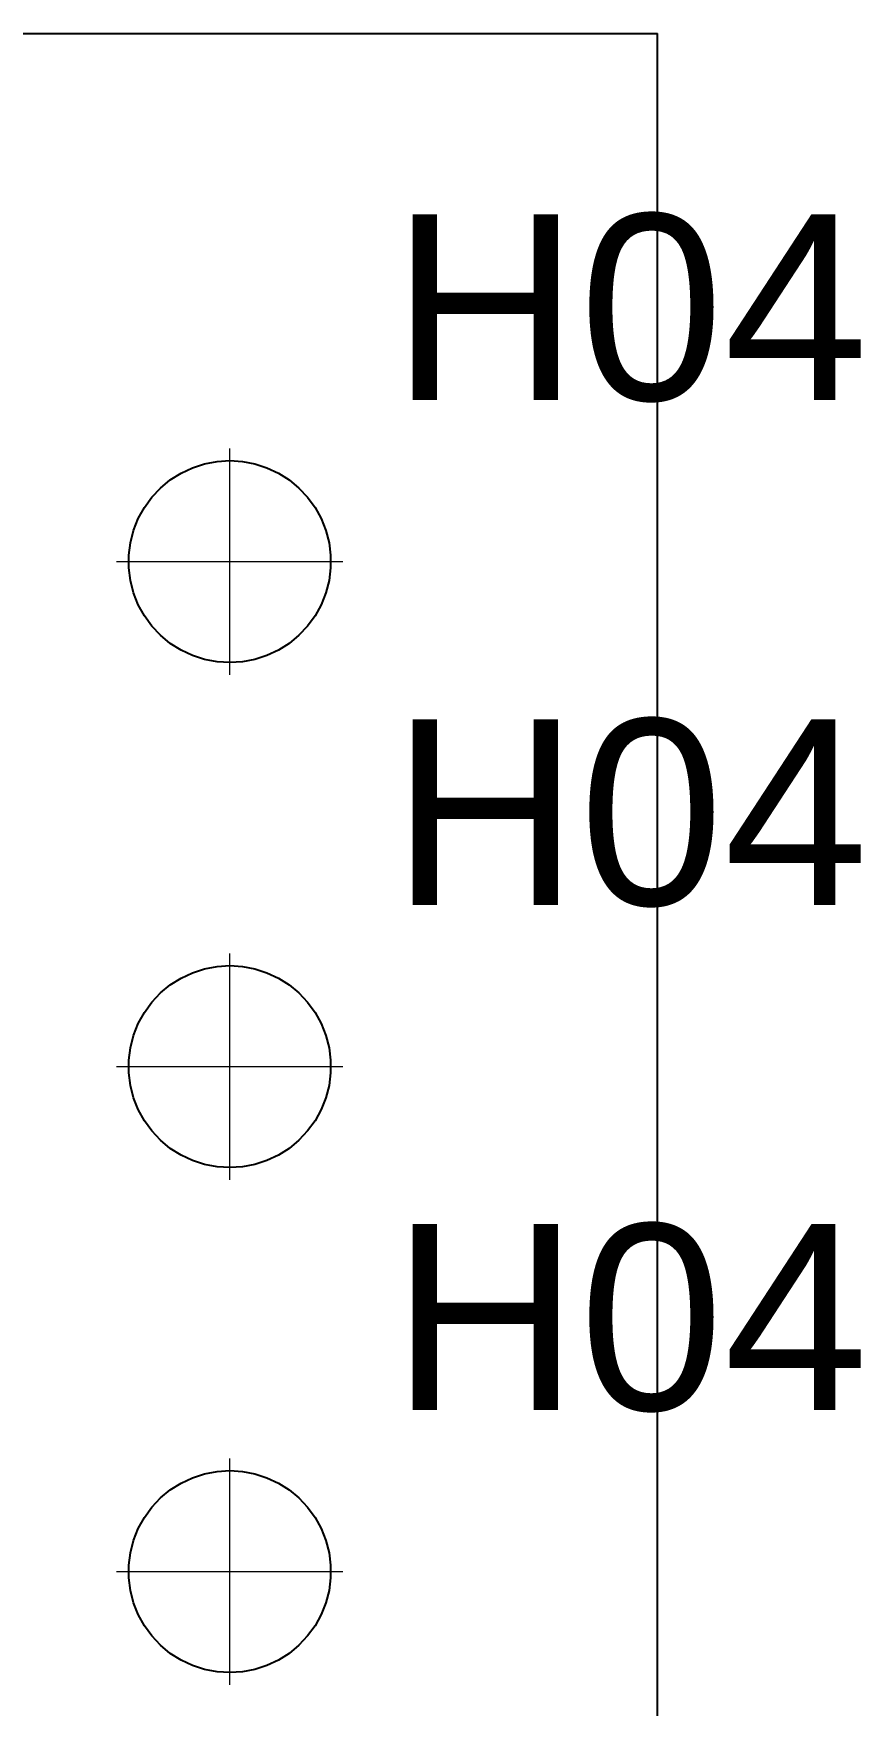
# Paper-space layout '01_三视图' of a CAD drawing. Header units: millimetres. Extents: x 8 to 451, y 8 to 289.
# Drawn here: x 164.54 to 174.76, y 225.55 to 246.25 of the extents above; entities that cross this region are included whole.
import ezdxf

# ---------------------------------------------------------------- set-up
doc = ezdxf.new("R2010")
doc.units = ezdxf.units.MM
doc.linetypes.add('WP_HIDDEN', pattern=[2.3, 1.5, -0.8])
for name, color, linetype, lineweight in [('ANNOTATIONS', 7, 'CONTINUOUS', 18), ('HIDDEN', 7, 'WP_HIDDEN', 13), ('VISIBLE', 7, 'CONTINUOUS', 25)]:
    doc.layers.add(name, color=color, linetype=linetype, lineweight=lineweight)
doc.styles.add('CJK', font='Arial Unicode.ttf')

psp = doc.layouts.new('01_三视图')

# ---------------------------------------------------------------- linework, layer by layer
at = {"layer": 'ANNOTATIONS'}
for p, q in [((166.963, 238.313), (166.963, 241.113)), ((165.563, 239.713), (168.363, 239.713)), ((166.963, 232.063), (166.963, 234.863)), ((165.563, 233.463), (168.363, 233.463)), ((166.963, 225.813), (166.963, 228.613)), ((165.563, 227.213), (168.363, 227.213))]:
    psp.add_line(p, q, dxfattribs=at)
at = {"layer": 'HIDDEN'}
psp.add_lwpolyline([(172.25, 138.75), (172.25, 246.25)], dxfattribs=at)
at = {"layer": 'VISIBLE'}
for points in [[(149.75, 246.25), (172.25, 246.25)], [(172.25, 140.25), (172.25, 246.25)], [(166.963, 238.463), (166.806, 238.473), (166.652, 238.502), (166.503, 238.55), (166.36, 238.617), (166.228, 238.701), (166.107, 238.801), (166, 238.916), (165.907, 239.043), (165.832, 239.18), (165.774, 239.326), (165.735, 239.478), (165.715, 239.634), (165.715, 239.791), (165.735, 239.947), (165.774, 240.099), (165.832, 240.245), (165.907, 240.382), (166, 240.509), (166.107, 240.624), (166.228, 240.724), (166.36, 240.808), (166.503, 240.875), (166.652, 240.923), (166.806, 240.953), (166.963, 240.963), (167.119, 240.953), (167.274, 240.923), (167.423, 240.875), (167.565, 240.808), (167.697, 240.724), (167.818, 240.624), (167.926, 240.509), (168.018, 240.382), (168.094, 240.245), (168.152, 240.099), (168.191, 239.947), (168.21, 239.791), (168.21, 239.634), (168.191, 239.478), (168.152, 239.326), (168.094, 239.18), (168.018, 239.043), (167.926, 238.916), (167.818, 238.801), (167.697, 238.701), (167.565, 238.617), (167.423, 238.55), (167.274, 238.502), (167.119, 238.473), (166.963, 238.463)], [(166.963, 232.213), (166.806, 232.223), (166.652, 232.252), (166.503, 232.3), (166.36, 232.367), (166.228, 232.451), (166.107, 232.551), (166, 232.666), (165.907, 232.793), (165.832, 232.93), (165.774, 233.076), (165.735, 233.228), (165.715, 233.384), (165.715, 233.541), (165.735, 233.697), (165.774, 233.849), (165.832, 233.995), (165.907, 234.132), (166, 234.259), (166.107, 234.374), (166.228, 234.474), (166.36, 234.558), (166.503, 234.625), (166.652, 234.673), (166.806, 234.703), (166.963, 234.713), (167.119, 234.703), (167.274, 234.673), (167.423, 234.625), (167.565, 234.558), (167.697, 234.474), (167.818, 234.374), (167.926, 234.259), (168.018, 234.132), (168.094, 233.995), (168.152, 233.849), (168.191, 233.697), (168.21, 233.541), (168.21, 233.384), (168.191, 233.228), (168.152, 233.076), (168.094, 232.93), (168.018, 232.793), (167.926, 232.666), (167.818, 232.551), (167.697, 232.451), (167.565, 232.367), (167.423, 232.3), (167.274, 232.252), (167.119, 232.223), (166.963, 232.213)], [(166.963, 225.963), (166.806, 225.973), (166.652, 226.002), (166.503, 226.05), (166.36, 226.117), (166.228, 226.201), (166.107, 226.301), (166, 226.416), (165.907, 226.543), (165.832, 226.68), (165.774, 226.826), (165.735, 226.978), (165.715, 227.134), (165.715, 227.291), (165.735, 227.447), (165.774, 227.599), (165.832, 227.745), (165.907, 227.882), (166, 228.009), (166.107, 228.124), (166.228, 228.224), (166.36, 228.308), (166.503, 228.375), (166.652, 228.423), (166.806, 228.453), (166.963, 228.463), (167.119, 228.453), (167.274, 228.423), (167.423, 228.375), (167.565, 228.308), (167.697, 228.224), (167.818, 228.124), (167.926, 228.009), (168.018, 227.882), (168.094, 227.745), (168.152, 227.599), (168.191, 227.447), (168.21, 227.291), (168.21, 227.134), (168.191, 226.978), (168.152, 226.826), (168.094, 226.68), (168.018, 226.543), (167.926, 226.416), (167.818, 226.301), (167.697, 226.201), (167.565, 226.117), (167.423, 226.05), (167.274, 226.002), (167.119, 225.973), (166.963, 225.963)]]:
    psp.add_lwpolyline(points, dxfattribs=at)

# ---------------------------------------------------------------- texts
at = {"layer": 'ANNOTATIONS', "style": 'CJK'}
for p in [(168.963, 241.713), (168.963, 235.463), (168.963, 229.213)]:
    psp.add_text('H04', height=2.3, dxfattribs=at).set_placement(p)

doc.saveas('drawing.dxf')
